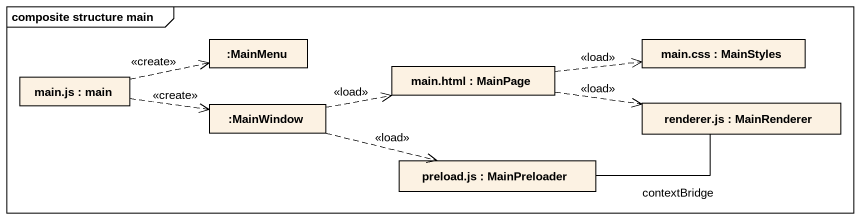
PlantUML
@startuml
mainframe composite structure main
rectangle ":MainMenu" as MainMenu
rectangle "main.css : MainStyles" as main_css
rectangle "main.js : main" as main_js
rectangle "main.html : MainPage" as main_html
rectangle ":MainWindow" as MainWindow
rectangle "renderer.js : MainRenderer" as renderer_js
rectangle "preload.js : MainPreloader" as preload_js
main_js .right.> MainMenu : <<create>>
main_js .right.> MainWindow : <<create>>
main_html .right.> main_css : <<load>>
main_html .right.> renderer_js : <<load>>
MainWindow .right.> main_html : <<load>>
MainWindow .right.> preload_js : <<load>>
preload_js -right- renderer_js : contextBridge
@enduml
